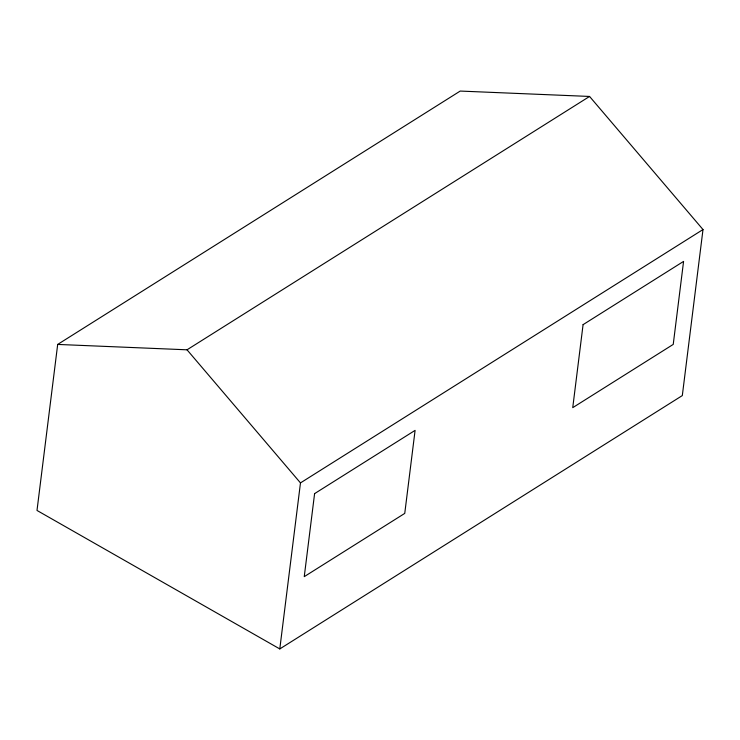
<?xml version="1.0" encoding="UTF-8"?>
<svg xmlns="http://www.w3.org/2000/svg" width="740" height="740" viewBox="0 0 740 740"><rect width="100%" height="100%" fill="white"/><g stroke="black" fill="none" stroke-linecap="round" stroke-linejoin="round"><path stroke-width="1.11" d="M57.683 344.424L37 510.452L279.794 648.934L682.317 395.576L703 229.548L589.558 96.45L460.206 91.066L57.683 344.424L187.026 349.807L589.558 96.45M279.794 648.934L300.477 482.905L187.026 349.807M300.477 482.905L703 229.548M314.593 493.626L304.251 576.645L404.752 513.394L415.094 430.375L314.593 493.626M583.083 324.647L572.741 407.657L673.234 344.405L683.575 261.396L583.083 324.647"/></g></svg>
